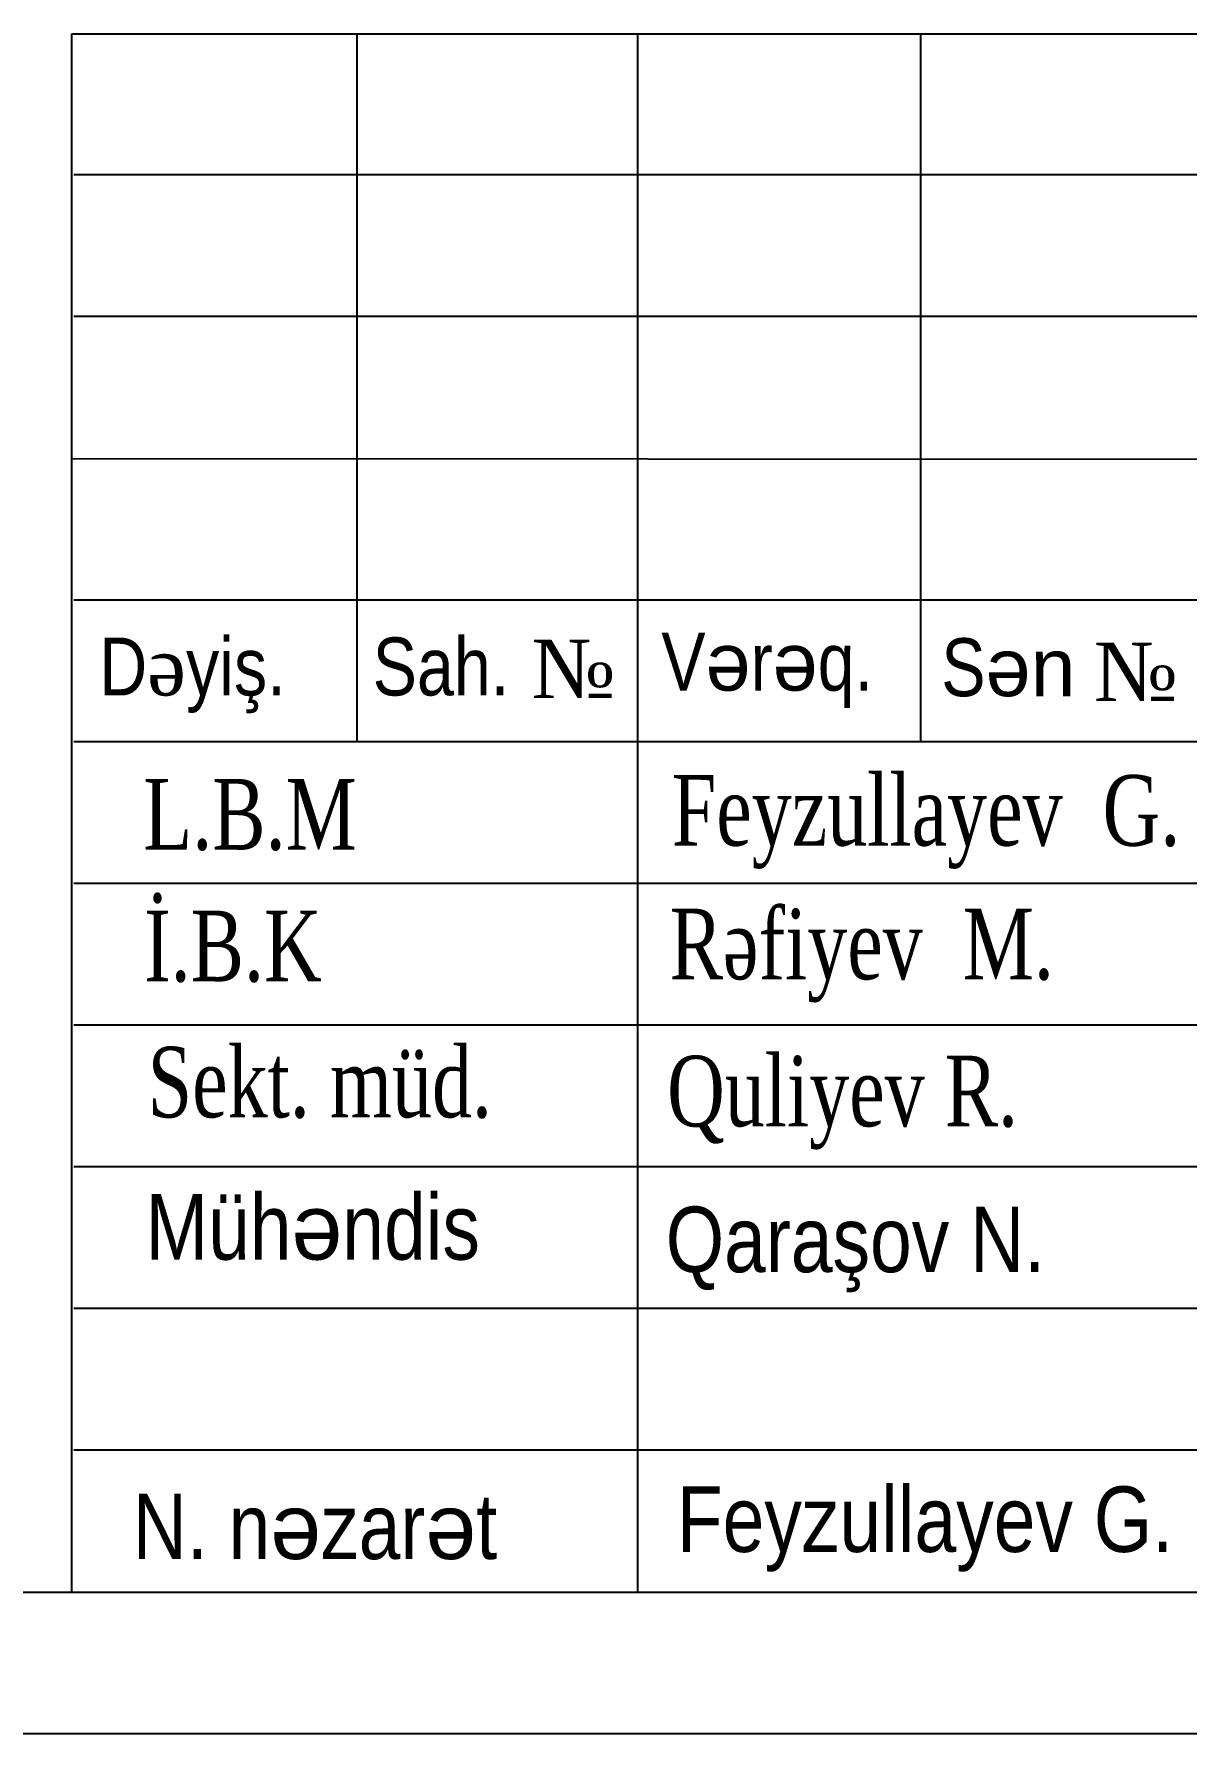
# Model space of a CAD drawing. Header units: millimetres. Extents: x 1177285 to 1225570, y -905119 to -683091.
# Drawn here: x 1205480 to 1209749, y -840135 to -833836 of the extents above; entities that cross this region are included whole.
import ezdxf

# ---------------------------------------------------------------- set-up
doc = ezdxf.new("R2010")
doc.units = ezdxf.units.MM
doc.layers.add('TEXT_Ном._пера__1', color=7, linetype='Continuous', lineweight=13)
doc.styles.add('400', font='times.ttf', dxfattribs={"width": 0.75, "height": 300})
doc.styles.add('RomanS', font='times.ttf', dxfattribs={"height": 300})
doc.styles.add('style6', font='ARIALN.TTF', dxfattribs={"height": 300})

# ---------------------------------------------------------------- blocks, each defined once
blk = doc.blocks.new('ntnntyht')
at = {"lineweight": 25, "ltscale": 15}
for p, q in [((1983715.1, -50107.4), (1983715.1, -44360.7)), ((1983715.1, -44360.7), (2003044.9, -44360.7)), ((1984768, -46968.9), (1984768, -44360.8)), ((1985802.3, -50107.4), (1985802.3, -44360.7)), ((1986846.4, -46969.6), (1986846.4, -44361.1)), ((1983723.2, -44879.2), (1990506.7, -44879.2)), ((1983723.2, -45401.6), (1990506.7, -45401.6)), ((1990494, -45931.4), (1983713.7, -45926.7)), ((1983723.2, -46446.5), (1990506.7, -46446.5)), ((1983723.2, -46968.9), (1990506.7, -46968.9)), ((1983723.2, -47491.3), (1990506.7, -47491.3)), ((1983723.2, -48013.7), (1990506.7, -48013.7)), ((1983723.2, -48536.2), (1990506.7, -48536.2)), ((1983723.2, -49058.6), (1990506.7, -49058.6)), ((1983723.2, -49581), (1990506.7, -49581)), ((1963653.9, -50106.1), (2003044.9, -50106.1))]:
    blk.add_line(p, q, dxfattribs=at)
at = {"lineweight": 5, "ltscale": 15}
for p, q in [((1983715.1, -44360.7), (1985804.8, -44360.7)), ((1985804.8, -44360.7), (1987894.5, -44360.7)), ((1983723.2, -46968.9), (1984768, -46968.9))]:
    blk.add_line(p, q, dxfattribs=at)
at = {"lineweight": 25}
blk.add_line((2003567.4, -50628.5), (1961564.2, -50628.5), dxfattribs=at)
at = {"lineweight": 5, "style": 'RomanS'}
blk.add_text('№', height=215.2, dxfattribs=at).set_placement((1987483.8, -46820.1))
at = {"lineweight": 25, "attachment_point": 1}
for s, insert, char_height, width, style in [('V{\\fArial|b0|i0|c0|p34;ə\\fArial Narrow|b0|i0|c238|p34;r\\fArial|b0|i0|c0|p34;ə\\fArial Narrow|b0|i0|c238|p34;q}.', (1985889.1, -46568.1), 213.6145, 6455.657, 'style6'), ('D{\\fTimes New Roman|b0|i0|c238|p18;ə\\fArial Narrow|b0|i0|c238|p34;yiş.}', (1983816.7, -46585.9), 213.615, 6455.657, 'style6'), ('{\\fArial Narrow|b0|i0|c238|p34; Sah.}', (1984756.8, -46585.9), 213.615, 6455.657, 'style6'), ('№ ', (1985410.2, -46594.2), 215.16, 5863.99, 'RomanS'), ('S{\\fArial|b0|i0|c0|p34;ə\\fArial|b0|i0|c238|p34;n }', (1986921.5, -46588.7), 213.615, 6455.657, 'style6'), ('{\\fArial Narrow|b0|i0|c238|p34;Müh\\fArial|b0|i0|c238|p34;ə\\fArial Narrow|b0|i0|c238|p34;ndis}', (1983987.1, -48638.1), 241.477, 7006.845, 'style6'), ('N. n{\\fArial|b0|i0|c238|p34;ə\\fArial Narrow|b0|i0|c238|p34;zar\\fArial|b0|i0|c238|p34;ə\\fArial Narrow|b0|i0|c238|p34;t}', (1983939.9, -49742.1), 241.4773, 7006.845, 'style6')]:
    blk.add_mtext(s, dxfattribs=dict(at, insert=insert, char_height=char_height, width=width, style=style))
at = {"lineweight": 25, "ltscale": 15, "attachment_point": 1, "style": '400'}
for s, insert, char_height, width in [('{\\fTimes New Roman|b0|i0|c238|p18;L}.{\\fTimes New Roman|b0|i0|c238|p18;B}.М', (1983979.4, -47107.5), 260.276, 7854.273), ('{\\fTimes New Roman|b0|i0|c238|p18;Feyzullayev  G.}', (1985927.8, -47092.9), 260.274, 7854.201), ('{\\fTimes New Roman|b0|i0|c238|p18;İ.B.K}', (1983981.7, -47593), 260.276, 7854.273), ('{\\fTimes New Roman|b0|i0|c238|p18;Rəfiyev  M.}', (1985919.9, -47585.6), 260.274, 7854.201), ('{\\fTimes New Roman|b0|i0|c238|p18;Sekt. müd.}', (1983995.1, -48094.6), 260.276, 7854.273), ('{\\fTimes New Roman|b0|i0|c238|p18;Quliyev R.}', (1985910.4, -48127.7), 260.276, 7854.273)]:
    blk.add_mtext(s, dxfattribs=dict(at, insert=insert, char_height=char_height, width=width))
at = {"layer": 'TEXT_Ном._пера__1', "linetype": 'Continuous', "lineweight": 25, "insert": (1986604.8, -48842.2), "char_height": 241.477, "attachment_point": 5, "style": 'style6'}
blk.add_mtext('{\\fArial Narrow|b0|i0|c238|p34;Qaraşov N.}', dxfattribs=at)
at = {"layer": 'TEXT_Ном._пера__1', "linetype": 'Continuous', "insert": (1986861.1, -49873), "char_height": 241.477, "attachment_point": 5, "style": 'style6'}
blk.add_mtext('Feyzullayev G.', dxfattribs=at)

msp = doc.modelspace()

# ---------------------------------------------------------------- block references
at = {"color": 3, "xscale": 1.004925508461463, "yscale": 1.004925508461463, "zscale": 1.004925508461463}
msp.add_blockref('ntnntyht', (-787866.274, -789257.085), dxfattribs=at)

doc.saveas('drawing.dxf')
